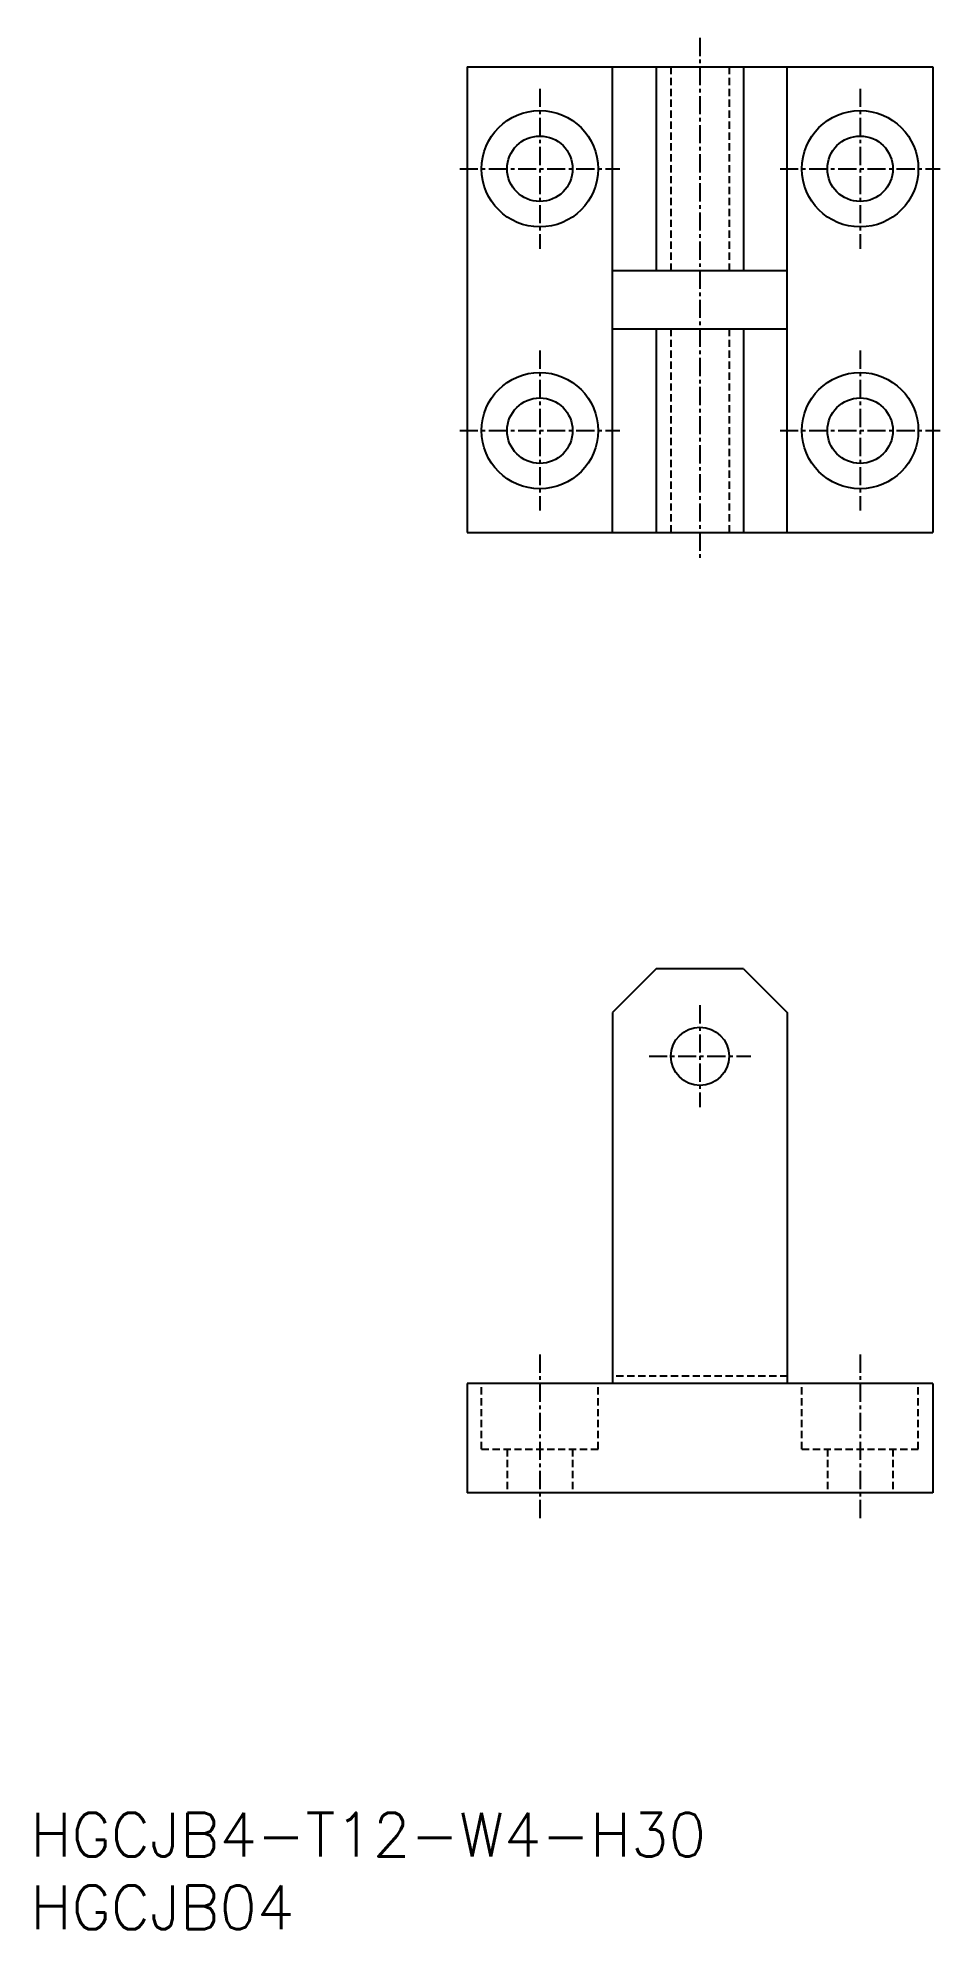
# Model space of a CAD drawing. Extents: x 1 to 62, y 0 to 130.
import ezdxf

# ---------------------------------------------------------------- set-up
doc = ezdxf.new("R2010")
doc.units = 0
doc.linetypes.add('CENTER', pattern=[2, 1.25, -0.25, 0.25, -0.25])
doc.linetypes.add('DASHED', pattern=[0.75, 0.5, -0.25])
doc.layers.get('0').update_dxf_attribs({"linetype": 'CONTINUOUS'})
doc.layers.add('CENTER', color=1, linetype='CENTER')
doc.styles.get("Standard").update_dxf_attribs({"font": 'txt.shx'})

# ---------------------------------------------------------------- blocks, each defined once
blk = doc.blocks.new('*U29')
at = {"color": 7, "linetype": 'CONTINUOUS'}
blk.add_text('HGCJB04', height=3, dxfattribs=at).set_placement((0, 0))
blk = doc.blocks.new('*U30')
at = {"color": 7, "linetype": 'CONTINUOUS'}
blk.add_text('HGCJB4-T12-W4-H30', height=3, dxfattribs=at).set_placement((0, 5))

msp = doc.modelspace()

# ---------------------------------------------------------------- linework, layer by layer
at = {"color": 7, "linetype": 'CONTINUOUS'}
for p, q in [((30, 128), (30, 96)), ((30, 128), (62, 128)), ((40, 96), (40, 128)), ((43, 128), (43, 114)), ((49, 128), (49, 114)), ((52, 96), (52, 128)), ((62, 128), (62, 96)), ((40, 114), (52, 114)), ((40, 110), (52, 110)), ((43, 110), (43, 96)), ((49, 110), (49, 96)), ((30, 96), (62, 96)), ((43, 66), (40, 63)), ((49, 66), (43, 66)), ((49, 66), (52, 63)), ((40, 63), (40, 37.5)), ((52, 63), (52, 37.5)), ((30, 37.5), (30, 30)), ((62, 37.5), (30, 37.5)), ((62, 37.5), (62, 30)), ((62, 30), (30, 30))]:
    msp.add_line(p, q, dxfattribs=at)
at = {"color": 3, "linetype": 'DASHED'}
for p, q in [((44, 128), (44, 114)), ((48, 128), (48, 114)), ((44, 110), (44, 96)), ((48, 110), (48, 96)), ((52, 38), (40, 38)), ((31, 33), (31, 37.5)), ((39, 33), (39, 37.5)), ((53, 33), (53, 37.5)), ((61, 33), (61, 37.5)), ((31, 33), (39, 33)), ((32.75, 33), (32.75, 30)), ((37.25, 33), (37.25, 30)), ((53, 33), (61, 33)), ((54.75, 33), (54.75, 30)), ((59.25, 33), (59.25, 30))]:
    msp.add_line(p, q, dxfattribs=at)
at = {"color": 7, "linetype": 'CONTINUOUS'}
for centre, radius in [((35, 121), 4), ((57, 121), 4), ((35, 121), 2.25), ((57, 121), 2.25), ((35, 103), 4), ((57, 103), 4), ((35, 103), 2.25), ((57, 103), 2.25), ((46, 60), 2)]:
    msp.add_circle(centre, radius, dxfattribs=at)
at = {"layer": 'CENTER', "color": 1, "linetype": 'CENTER'}
for p, q in [((46, 130), (46, 94)), ((35, 126.5), (35, 115.5)), ((57, 126.5), (57, 115.5)), ((29.5, 121), (40.5, 121)), ((51.5, 121), (62.5, 121)), ((35, 108.5), (35, 97.5)), ((57, 108.5), (57, 97.5)), ((29.5, 103), (40.5, 103)), ((51.5, 103), (62.5, 103)), ((46, 63.5), (46, 56.5)), ((42.5, 60), (49.5, 60)), ((35, 39.5), (35, 28)), ((57, 39.5), (57, 28))]:
    msp.add_line(p, q, dxfattribs=at)

# ---------------------------------------------------------------- block references
at = {"color": 7, "linetype": 'CONTINUOUS'}
for name in ['*U30', '*U29']:
    msp.add_blockref(name, (0, 0), dxfattribs=at)

doc.saveas('drawing.dxf')
